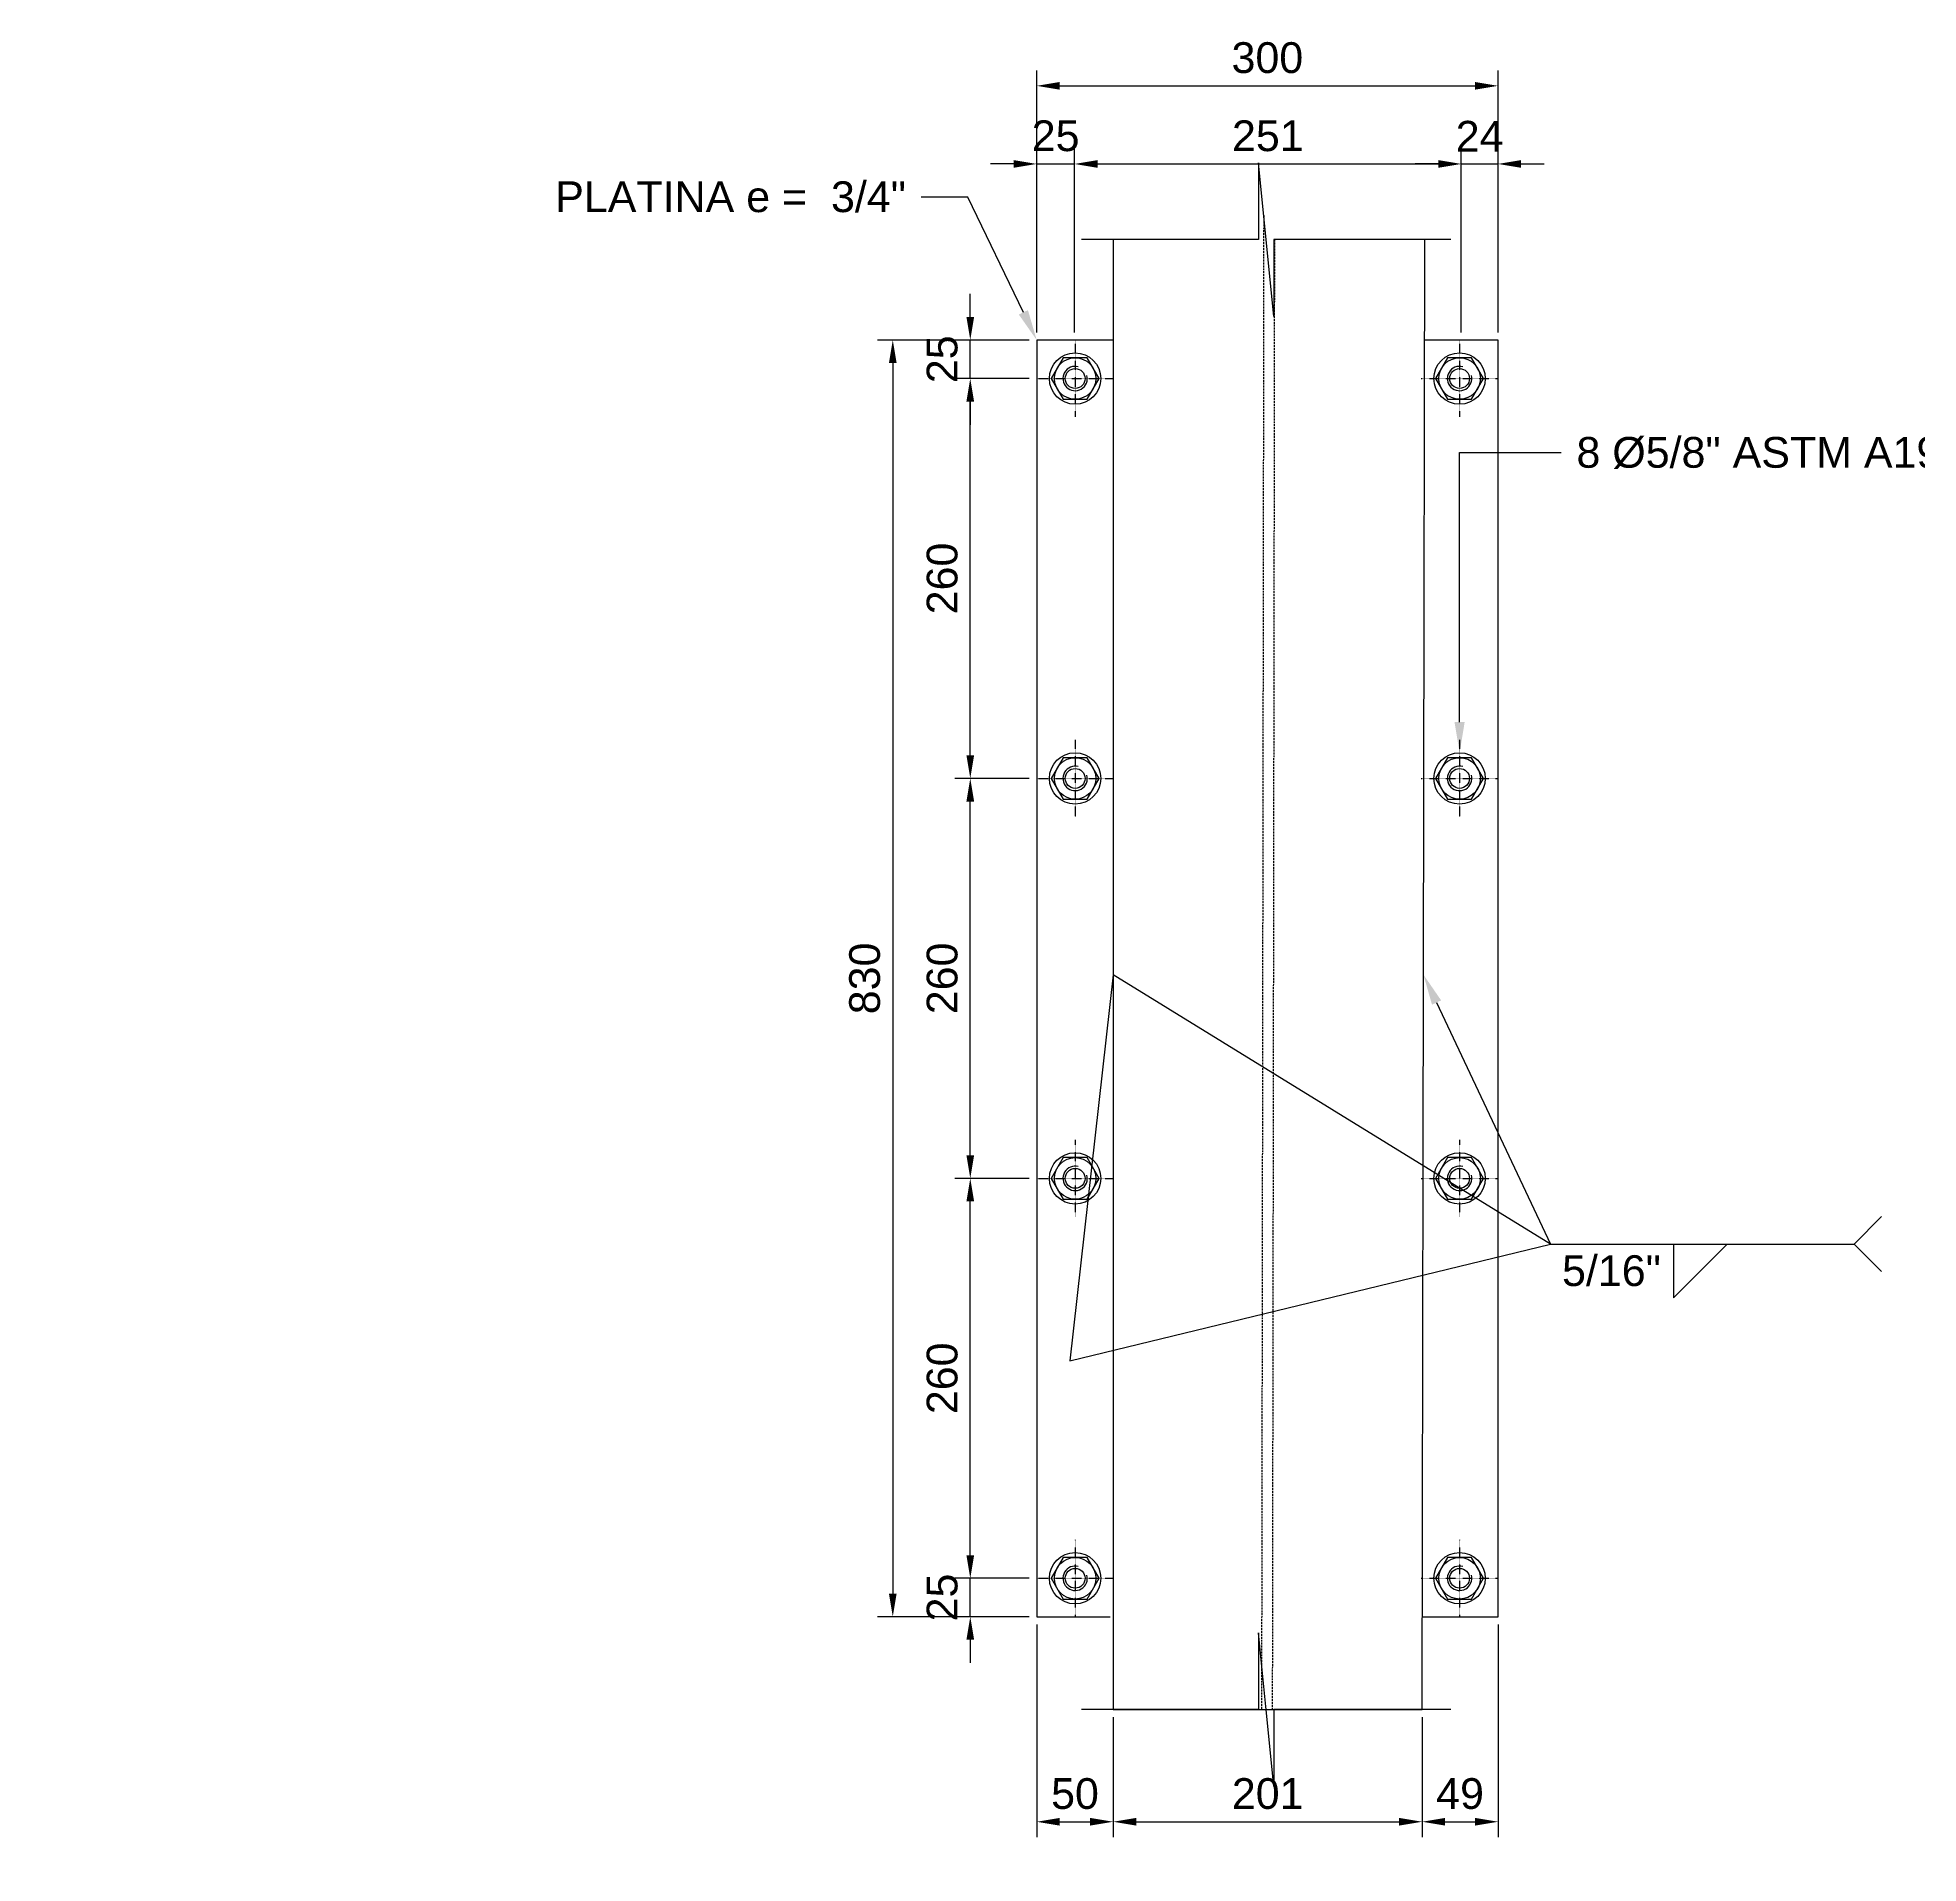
# Model space of a CAD drawing. Header units: millimetres. Extents: x -241278 to 318497, y -110515 to 29234.
# Drawn here: x -31849 to -30626, y -42497 to -41310 of the extents above; entities that cross this region are included whole.
import ezdxf
from ezdxf import colors
from ezdxf.entities.mleader import LeaderData, LeaderLine
from ezdxf.enums import TextEntityAlignment as Align
from ezdxf.math import Vec2, Vec3

# ---------------------------------------------------------------- set-up
doc = ezdxf.new("R2010")
doc.units = ezdxf.units.MM
doc.header["$LTSCALE"] = 0.1
doc.linetypes.add('CENTER', pattern=[2, 1.25, -0.25, 0.25, -0.25])
doc.linetypes.add('HIDDENX2', pattern=[19.05, 12.7, -6.35])
for name, color, linetype in [('EE-CENTROS', 8, 'CENTER'), ('EE-TEXTO 2', 2, 'Continuous'), ('SIM-COTAS', 1, 'Continuous'), ('SIM-OCULTOS', 8, 'HIDDENX2'), ('SIM-PLATINAS', 2, 'Continuous'), ('SIM-W8x31', 54, 'Continuous')]:
    doc.layers.add(name, color=color, linetype=linetype)
doc.styles.add('ARIAL EE', font='arial.ttf')
doc.styles.get("Standard").update_dxf_attribs({"font": 'arial.ttf'})
doc.dimstyles.new('EE 1_STANDAR', dxfattribs={"dimtxt": 2, "dimasz": 1.5, "dimexe": 1, "dimexo": 0.5, "dimgap": 0.8, "dimtad": 1, "dimdec": 0, "dimdsep": 46, "dimtxsty": 'Standard', "dimcen": 0.09, "dimclrd": 256, "dimclre": 256, "dimclrt": 2, "dimadec": 0, "dimazin": 0, "dimtfac": 1, "dimtdec": 0, "dimtix": 1, "dimtmove": 0, "dimatfit": 2, "dimfxl": 1, "dimtolj": 1, "dimlwd": -1, "dimlwe": -1, "dimarcsym": 1})

# ---------------------------------------------------------------- blocks, each defined once
blk = doc.blocks.new('T-5-8')
blk.add_lwpolyline([(-7.8, 13.5), (-15.6, 0), (-7.8, -13.5), (7.8, -13.5), (15.6, 0), (7.8, 13.5)], close=True)
for radius in [16.7, 13.5, 6.44]:
    blk.add_circle((0, 0), radius)
blk.add_arc((0, 0), 7.94, 75, 15)
at = {"layer": 'EE-CENTROS'}
for p, q in [((0, 25), (0, -25)), ((-25, 0), (25, 0))]:
    blk.add_line(p, q, dxfattribs=at)
blk = doc.blocks.new('*D605')
at = {"layer": 'SIM-COTAS', "transparency": 16777216}
for p, q in [((-31203.9, -41506.3), (-31302.5, -41506.3)), ((-31292.5, -41521.3), (-31292.5, -42321.3)), ((-31203.9, -42336.3), (-31302.5, -42336.3))]:
    blk.add_line(p, q, dxfattribs=at)
at = {"layer": 'SIM-COTAS', "linetype": 'Continuous', "transparency": 16777216}
for points in [[(-31295, -41521.3), (-31290, -41521.3), (-31292.5, -41506.3)], [(-31295, -42321.3), (-31290, -42321.3), (-31292.5, -42336.3)]]:
    blk.add_solid(points, dxfattribs=at)
at = {"layer": 'SIM-COTAS', "color": 2, "linetype": 'Continuous', "transparency": 16777216, "insert": (-31310.7, -41921.3), "char_height": 20, "attachment_point": 5, "rotation": 90}
blk.add_mtext('\\A1;830', dxfattribs=at)
blk = doc.blocks.new('*D606')
at = {"layer": 'SIM-COTAS', "transparency": 16777216}
for p, q in [((-31242.1, -42296.3), (-31242.1, -42281.3)), ((-31203.9, -42311.3), (-31252.1, -42311.3)), ((-31242.1, -42336.3), (-31242.1, -42311.3)), ((-31203.9, -42336.3), (-31252.1, -42336.3)), ((-31242.1, -42351.3), (-31242.1, -42366.3))]:
    blk.add_line(p, q, dxfattribs=at)
at = {"layer": 'SIM-COTAS', "linetype": 'Continuous', "transparency": 16777216}
for points in [[(-31244.6, -42296.3), (-31239.6, -42296.3), (-31242.1, -42311.3)], [(-31244.6, -42351.3), (-31239.6, -42351.3), (-31242.1, -42336.3)]]:
    blk.add_solid(points, dxfattribs=at)
at = {"layer": 'SIM-COTAS', "color": 2, "linetype": 'Continuous', "transparency": 16777216, "insert": (-31260.3, -42323.8), "char_height": 20, "attachment_point": 5, "rotation": 90}
blk.add_mtext('\\A1;25', dxfattribs=at)
blk = doc.blocks.new('*D607')
at = {"layer": 'SIM-COTAS', "transparency": 16777216}
for p, q in [((-31203.9, -42051.3), (-31252.1, -42051.3)), ((-31242.1, -42296.3), (-31242.1, -42066.3)), ((-31203.9, -42311.3), (-31252.1, -42311.3))]:
    blk.add_line(p, q, dxfattribs=at)
at = {"layer": 'SIM-COTAS', "linetype": 'Continuous', "transparency": 16777216}
for points in [[(-31244.6, -42066.3), (-31239.6, -42066.3), (-31242.1, -42051.3)], [(-31244.6, -42296.3), (-31239.6, -42296.3), (-31242.1, -42311.3)]]:
    blk.add_solid(points, dxfattribs=at)
at = {"layer": 'SIM-COTAS', "color": 2, "linetype": 'Continuous', "transparency": 16777216, "insert": (-31260.3, -42181.3), "char_height": 20, "attachment_point": 5, "rotation": 90}
blk.add_mtext('\\A1;260', dxfattribs=at)
blk = doc.blocks.new('*D608')
at = {"layer": 'SIM-COTAS', "transparency": 16777216}
for p, q in [((-31203.9, -41791.3), (-31252.1, -41791.3)), ((-31242.1, -42036.3), (-31242.1, -41806.3)), ((-31203.9, -42051.3), (-31252.1, -42051.3))]:
    blk.add_line(p, q, dxfattribs=at)
at = {"layer": 'SIM-COTAS', "linetype": 'Continuous', "transparency": 16777216}
for points in [[(-31244.6, -41806.3), (-31239.6, -41806.3), (-31242.1, -41791.3)], [(-31244.6, -42036.3), (-31239.6, -42036.3), (-31242.1, -42051.3)]]:
    blk.add_solid(points, dxfattribs=at)
at = {"layer": 'SIM-COTAS', "color": 2, "linetype": 'Continuous', "transparency": 16777216, "insert": (-31260.3, -41921.3), "char_height": 20, "attachment_point": 5, "rotation": 90}
blk.add_mtext('\\A1;260', dxfattribs=at)
blk = doc.blocks.new('*D609')
at = {"layer": 'SIM-COTAS', "transparency": 16777216}
for p, q in [((-31203.9, -41531.3), (-31252.1, -41531.3)), ((-31242.1, -41776.3), (-31242.1, -41546.3)), ((-31203.9, -41791.3), (-31252.1, -41791.3))]:
    blk.add_line(p, q, dxfattribs=at)
at = {"layer": 'SIM-COTAS', "linetype": 'Continuous', "transparency": 16777216}
for points in [[(-31244.6, -41546.3), (-31239.6, -41546.3), (-31242.1, -41531.3)], [(-31244.6, -41776.3), (-31239.6, -41776.3), (-31242.1, -41791.3)]]:
    blk.add_solid(points, dxfattribs=at)
at = {"layer": 'SIM-COTAS', "color": 2, "linetype": 'Continuous', "transparency": 16777216, "insert": (-31260.3, -41661.3), "char_height": 20, "attachment_point": 5, "rotation": 90}
blk.add_mtext('\\A1;260', dxfattribs=at)
blk = doc.blocks.new('*D610')
at = {"layer": 'SIM-COTAS', "transparency": 16777216}
for p, q in [((-31242.1, -41491.3), (-31242.1, -41476.3)), ((-31203.9, -41506.3), (-31252.1, -41506.3)), ((-31242.1, -41531.3), (-31242.1, -41506.3)), ((-31203.9, -41531.3), (-31252.1, -41531.3)), ((-31242.1, -41546.3), (-31242.1, -41561.3))]:
    blk.add_line(p, q, dxfattribs=at)
at = {"layer": 'SIM-COTAS', "linetype": 'Continuous', "transparency": 16777216}
for points in [[(-31244.6, -41491.3), (-31239.6, -41491.3), (-31242.1, -41506.3)], [(-31244.6, -41546.3), (-31239.6, -41546.3), (-31242.1, -41531.3)]]:
    blk.add_solid(points, dxfattribs=at)
at = {"layer": 'SIM-COTAS', "color": 2, "linetype": 'Continuous', "transparency": 16777216, "insert": (-31260.3, -41518.8), "char_height": 20, "attachment_point": 5, "rotation": 90}
blk.add_mtext('\\A1;25', dxfattribs=at)
blk = doc.blocks.new('*D611')
at = {"layer": 'SIM-COTAS', "transparency": 16777216}
for p, q in [((-31198.9, -41501.3), (-31198.9, -41331)), ((-30898.9, -41501.3), (-30898.9, -41331)), ((-31183.9, -41341), (-30913.9, -41341))]:
    blk.add_line(p, q, dxfattribs=at)
at = {"layer": 'SIM-COTAS', "linetype": 'Continuous', "transparency": 16777216}
for points in [[(-31183.9, -41338.5), (-31183.9, -41343.5), (-31198.9, -41341)], [(-30913.9, -41338.5), (-30913.9, -41343.5), (-30898.9, -41341)]]:
    blk.add_solid(points, dxfattribs=at)
at = {"layer": 'SIM-COTAS', "color": 2, "linetype": 'Continuous', "transparency": 16777216, "insert": (-31048.9, -41322.8), "char_height": 20, "attachment_point": 5}
blk.add_mtext('\\A1;300', dxfattribs=at)
blk = doc.blocks.new('*D612')
at = {"layer": 'SIM-COTAS', "transparency": 16777216}
for p, q in [((-31198.9, -41501.3), (-31198.9, -41381.8)), ((-31174.3, -41501.3), (-31174.3, -41381.8)), ((-31213.9, -41391.8), (-31228.9, -41391.8)), ((-31198.9, -41391.8), (-31174.3, -41391.8)), ((-31159.3, -41391.8), (-31144.3, -41391.8))]:
    blk.add_line(p, q, dxfattribs=at)
at = {"layer": 'SIM-COTAS', "linetype": 'Continuous', "transparency": 16777216}
for points in [[(-31213.9, -41389.3), (-31213.9, -41394.3), (-31198.9, -41391.8)], [(-31159.3, -41389.3), (-31159.3, -41394.3), (-31174.3, -41391.8)]]:
    blk.add_solid(points, dxfattribs=at)
at = {"layer": 'SIM-COTAS', "color": 2, "linetype": 'Continuous', "transparency": 16777216, "insert": (-31186.6, -41373.6), "char_height": 20, "attachment_point": 5}
blk.add_mtext('\\A1;25', dxfattribs=at)
blk = doc.blocks.new('*D613')
at = {"layer": 'SIM-COTAS', "transparency": 16777216}
for p, q in [((-31174.3, -41501.3), (-31174.3, -41381.8)), ((-30922.8, -41501.3), (-30922.8, -41381.8)), ((-31159.3, -41391.8), (-30937.8, -41391.8))]:
    blk.add_line(p, q, dxfattribs=at)
at = {"layer": 'SIM-COTAS', "linetype": 'Continuous', "transparency": 16777216}
for points in [[(-31159.3, -41389.3), (-31159.3, -41394.3), (-31174.3, -41391.8)], [(-30937.8, -41389.3), (-30937.8, -41394.3), (-30922.8, -41391.8)]]:
    blk.add_solid(points, dxfattribs=at)
at = {"layer": 'SIM-COTAS', "color": 2, "linetype": 'Continuous', "transparency": 16777216, "insert": (-31048.6, -41373.6), "char_height": 20, "attachment_point": 5}
blk.add_mtext('\\A1;251', dxfattribs=at)
blk = doc.blocks.new('*D614')
at = {"layer": 'SIM-COTAS', "transparency": 16777216}
for p, q in [((-30922.8, -41501.3), (-30922.8, -41381.8)), ((-30898.9, -41501.3), (-30898.9, -41381.8)), ((-30937.8, -41391.8), (-30952.8, -41391.8)), ((-30922.8, -41391.8), (-30898.9, -41391.8)), ((-30883.9, -41391.8), (-30868.9, -41391.8))]:
    blk.add_line(p, q, dxfattribs=at)
at = {"layer": 'SIM-COTAS', "linetype": 'Continuous', "transparency": 16777216}
for points in [[(-30937.8, -41389.3), (-30937.8, -41394.3), (-30922.8, -41391.8)], [(-30883.9, -41389.3), (-30883.9, -41394.3), (-30898.9, -41391.8)]]:
    blk.add_solid(points, dxfattribs=at)
at = {"layer": 'SIM-COTAS', "color": 2, "linetype": 'Continuous', "transparency": 16777216, "insert": (-30910.9, -41373.8), "char_height": 20, "attachment_point": 5}
blk.add_mtext('\\A1;24', dxfattribs=at)
blk = doc.blocks.new('*D615')
at = {"layer": 'SIM-COTAS', "transparency": 16777216}
for p, q in [((-31198.9, -42341.3), (-31198.9, -42479.6)), ((-31149.2, -42401.7), (-31149.2, -42479.6)), ((-31183.9, -42469.6), (-31164.2, -42469.6))]:
    blk.add_line(p, q, dxfattribs=at)
at = {"layer": 'SIM-COTAS', "linetype": 'Continuous', "transparency": 16777216}
for points in [[(-31183.9, -42467.1), (-31183.9, -42472.1), (-31198.9, -42469.6)], [(-31164.2, -42467.1), (-31164.2, -42472.1), (-31149.2, -42469.6)]]:
    blk.add_solid(points, dxfattribs=at)
at = {"layer": 'SIM-COTAS', "color": 2, "linetype": 'Continuous', "transparency": 16777216, "insert": (-31174, -42451.4), "char_height": 20, "attachment_point": 5}
blk.add_mtext('\\A1;50', dxfattribs=at)
blk = doc.blocks.new('*D616')
at = {"layer": 'SIM-COTAS', "transparency": 16777216}
for p, q in [((-31149.2, -42401.7), (-31149.2, -42479.6)), ((-30948.3, -42401.7), (-30948.3, -42479.6)), ((-31134.2, -42469.6), (-30963.3, -42469.6))]:
    blk.add_line(p, q, dxfattribs=at)
at = {"layer": 'SIM-COTAS', "linetype": 'Continuous', "transparency": 16777216}
for points in [[(-31134.2, -42467.1), (-31134.2, -42472.1), (-31149.2, -42469.6)], [(-30963.3, -42467.1), (-30963.3, -42472.1), (-30948.3, -42469.6)]]:
    blk.add_solid(points, dxfattribs=at)
at = {"layer": 'SIM-COTAS', "color": 2, "linetype": 'Continuous', "transparency": 16777216, "insert": (-31048.7, -42451.4), "char_height": 20, "attachment_point": 5}
blk.add_mtext('\\A1;201', dxfattribs=at)
blk = doc.blocks.new('*D617')
at = {"layer": 'SIM-COTAS', "transparency": 16777216}
for p, q in [((-30898.9, -42341.3), (-30898.9, -42479.6)), ((-30948.3, -42401.7), (-30948.3, -42479.6)), ((-30933.3, -42469.6), (-30913.9, -42469.6))]:
    blk.add_line(p, q, dxfattribs=at)
at = {"layer": 'SIM-COTAS', "linetype": 'Continuous', "transparency": 16777216}
for points in [[(-30933.3, -42467.1), (-30933.3, -42472.1), (-30948.3, -42469.6)], [(-30913.9, -42467.1), (-30913.9, -42472.1), (-30898.9, -42469.6)]]:
    blk.add_solid(points, dxfattribs=at)
at = {"layer": 'SIM-COTAS', "color": 2, "linetype": 'Continuous', "transparency": 16777216, "insert": (-30923.6, -42451.4), "char_height": 20, "attachment_point": 5}
blk.add_mtext('\\A1;49', dxfattribs=at)
blk = doc.blocks.new('AWS-FILL-IZQ')
at = {"transparency": 16777216}
for p, q in [((20, 0), (21.78, 1.78)), ((8.25, -3.5), (11.75, 0)), ((8.25, 0), (8.25, -3.5)), ((8.25, 0), (20, 0)), ((20, 0), (21.78, -1.78))]:
    blk.add_line(p, q, dxfattribs=at)
at = {"layer": 'EE-TEXTO 2', "color": 2, "transparency": 16777216, "style": 'ARIAL EE'}
for tag, p, flags in [('OBSERVACION', (22.3, -1.07), 4), ('DE-TANTO-CADA-TANTO', (12.07, -2.68), 12)]:
    blk.add_attdef(tag, p, '', height=2, dxfattribs=dict(at, flags=flags))
at = {"layer": 'EE-TEXTO 2', "color": 2, "transparency": 16777216, "style": 'ARIAL EE', "flags": 12}
blk.add_attdef('VALOR_SOLDADURA', text='', height=2, dxfattribs=at).set_placement((7.44, -2.73), align=Align.RIGHT)

msp = doc.modelspace()

# ---------------------------------------------------------------- linework, layer by layer
at = {"layer": 'SIM-COTAS'}
msp.add_lwpolyline([(-30929.7, -41441), (-31044.7, -41441), (-31044.7, -41491), (-31054.7, -41391), (-31054.7, -41441), (-31169.7, -41441)], dxfattribs=at)

# ---------------------------------------------------------------- block references
for p in [(-31173.9, -41531.3), (-30923.9, -41531.3), (-31173.9, -42051.3), (-30923.9, -42051.3), (-31173.9, -42311.3)]:
    msp.add_blockref('T-5-8', p)

# ---------------------------------------------------------------- dimensions: what is measured, and where the dimension line sits
at = {"layer": 'SIM-COTAS', "linetype": 'Continuous'}
for base, p1, p2, picture, middle in [((-30898.9, -41341), (-31198.9, -41506.3), (-30898.9, -41506.3), '*D611', (-31048.9, -41322.8)), ((-31174.3, -41391.8), (-31198.9, -41506.3), (-31174.3, -41506.3), '*D612', (-31186.6, -41373.6)), ((-30922.8023, -41391.8327), (-31174.3022, -41506.3417), (-30922.8023, -41506.3417), '*D613', (-31048.5523, -41373.6213)), ((-30898.9, -41391.8), (-30922.8, -41506.3), (-30898.9, -41506.3), '*D614', (-30910.9, -41373.8))]:
    dim = msp.add_linear_dim(base=base, p1=p1, p2=p2, dimstyle='EE 1_STANDAR', dxfattribs=at)
    dim.commit()
    dim.dimension.update_dxf_attribs({"geometry": picture, "text_midpoint": middle})
for base, p1, p2, picture, middle in [((-31242.1, -41506.3), (-31198.9, -41531.3), (-31198.9, -41506.3), '*D610', (-31260.3, -41518.8)), ((-31242.1, -42051.3), (-31198.9, -42311.3), (-31198.9, -42051.3), '*D607', (-31260.3, -42181.3))]:
    dim = msp.add_linear_dim(base=base, p1=p1, p2=p2, angle=90, dimstyle='EE 1_STANDAR', dxfattribs=at)
    dim.commit()
    dim.dimension.update_dxf_attribs({"geometry": picture, "text_midpoint": middle})

# ---------------------------------------------------------------- leaders
ml = msp.add_multileader_mtext('Standard', dxfattribs=at)
ml.set_content('\\A1;{\\C2;W 16X31}', color=256)
ml.set_leader_properties()
ml.build(insert=Vec2(0, 0))
ml.multileader.update_dxf_attribs({"dogleg_length": 0.0025, "arrow_head_size": 20, "scale": 10})
ctx = ml.context
ctx.base_point, ctx.scale, ctx.char_height, ctx.arrow_head_size, ctx.landing_gap_size, ctx.plane_origin = Vec3(-30321.4, -41834.9), 10, 20, 20, 10, Vec3(-59688.1, -35467.5)
ctx.text_align_type = 2
notes = []
notes.append((ctx, [(1, (1, 1, 0), (-30161.6, -41834.9), (-1, 0), 30.4, [(0, [(-30161.6, -41905.4)], 0, [])])]))
ctx.mtext.insert, ctx.mtext.width, ctx.mtext.defined_height, ctx.mtext.alignment, ctx.mtext.flow_direction = Vec3(-30201.9, -41824.7), 120.25, 84.6, 3, 5
ctx.mtext.has_bg_fill, ctx.mtext.bg_color, ctx.mtext.bg_scale_factor, ctx.mtext.bg_transparency, ctx.mtext.use_window_bg_color = 1, -1027028792, 1.5, 0, 1
ml = msp.add_multileader_mtext('Standard', dxfattribs=at)
ml.set_content('\\A1;{\\C2;VIGA ARMADATIPO 1}', color=256)
ml.set_leader_properties()
ml.build(insert=Vec2(0, 0))
ml.multileader.update_dxf_attribs({"dogleg_length": 0.0025, "arrow_head_size": 20, "scale": 10})
ctx = ml.context
ctx.base_point, ctx.scale, ctx.char_height, ctx.arrow_head_size, ctx.landing_gap_size, ctx.plane_origin = Vec3(-29198.7, -42192.7), 10, 20, 20, 10, Vec3(-58491.3, -35861.4)
ctx.text_align_type = 2
notes.append((ctx, [(1, (1, 1, 0), (-28964.8, -42192.7), (-1, 0), 30.4, [(0, [(-28964.8, -42299.3)], 0, [])])]))
ctx.mtext.insert, ctx.mtext.width, ctx.mtext.defined_height, ctx.mtext.alignment, ctx.mtext.flow_direction = Vec3(-29005.2, -42182.7), 195.489, 84.6, 3, 5
ctx.mtext.has_bg_fill, ctx.mtext.bg_color, ctx.mtext.bg_scale_factor, ctx.mtext.bg_transparency, ctx.mtext.use_window_bg_color = 1, -1027028792, 1.5, 0, 1
ml = msp.add_multileader_mtext('Standard', dxfattribs=at)
ml.set_content('\\A1;{\\C2;PLATINA e = 1/4"}', color=256)
ml.set_leader_properties()
ml.build(insert=Vec2(0, 0))
ml.multileader.update_dxf_attribs({"dogleg_length": 0.0025, "arrow_head_size": 20, "scale": 10})
ctx = ml.context
ctx.base_point, ctx.scale, ctx.char_height, ctx.arrow_head_size, ctx.landing_gap_size, ctx.plane_origin = Vec3(-30227, -42375.1), 10, 20, 20, 10, Vec3(-59556, -35990.1)
ctx.text_align_type = 2
notes.append((ctx, [(1, (1, 1, 0), (-30062.3, -42375.1), (-1, 0), 30.4, [(0, [(-29985.1, -42496.7)], 0, [])])]))
ctx.mtext.insert, ctx.mtext.width, ctx.mtext.defined_height, ctx.mtext.alignment, ctx.mtext.flow_direction = Vec3(-30102.7, -42364.9), 94.269, 56.3, 3, 5
ctx.mtext.has_bg_fill, ctx.mtext.bg_color, ctx.mtext.bg_scale_factor, ctx.mtext.bg_transparency, ctx.mtext.use_window_bg_color = 1, -1027028792, 1.5, 0, 1
for ctx, leaders in notes:
    for number, flags, end, landing, length, lines in leaders:
        leader = LeaderData()
        leader.index, (leader.has_last_leader_line, leader.has_dogleg_vector, leader.attachment_direction) = number, flags
        leader.last_leader_point, leader.dogleg_vector, leader.dogleg_length = Vec3(end), Vec3(landing), length
        for number, points, colour, breaks in lines:
            line = LeaderLine()
            line.index, line.vertices, line.color, line.breaks = number, Vec3.list(points), colors.encode_raw_color(colour), breaks
            leader.lines.append(line)
        ctx.leaders.append(leader)

# ---------------------------------------------------------------- next in the draw order: block references
msp.add_blockref('T-5-8', (-30923.9, -42311.3))

# ---------------------------------------------------------------- next in the draw order: leaders
ml = msp.add_multileader_mtext('Standard', dxfattribs=at)
ml.set_content('{\\C2;4 %%C5/8" ASTM A193 GR B7 PASANTES}', color=256)
ml.set_leader_properties()
ml.build(insert=Vec2(0, 0))
ml.multileader.update_dxf_attribs({"dogleg_length": 0.0025, "arrow_head_size": 20, "scale": 10})
ctx = ml.context
ctx.base_point, ctx.scale, ctx.char_height, ctx.arrow_head_size, ctx.landing_gap_size, ctx.plane_origin = Vec3(-30200.8, -41723.6), 10, 20, 20, 10, Vec3(-59477, -35442.3)
ctx.text_align_type = 2
notes = []
notes.append((ctx, [(1, (1, 1, 0), (-29973.8, -41723.6), (-1, 0), 30.4, [(0, [(-29941.8, -41867.5)], 0, [])])]))
ctx.mtext.insert, ctx.mtext.width, ctx.mtext.defined_height, ctx.mtext.alignment, ctx.mtext.flow_direction = Vec3(-30014.1, -41713.4), 180.304, 84.6, 3, 5
ctx.mtext.has_bg_fill, ctx.mtext.bg_color, ctx.mtext.bg_scale_factor, ctx.mtext.bg_transparency, ctx.mtext.use_window_bg_color = 1, -1027028792, 1.5, 0, 1
at = {"layer": 'SIM-COTAS'}
ml = msp.add_multileader_block('Standard', dxfattribs=at)
ml.set_content('AWS-FILL-IZQ', color=256, scale=10)
ml.set_attribute('VALOR_SOLDADURA', '5/16"', width=0)
ml.set_attribute('DE-TANTO-CADA-TANTO', '', width=0)
ml.set_attribute('OBSERVACION', '', width=0)
ml.set_leader_properties(color=256)
ml.build(insert=Vec2(0, 0))
ml.multileader.update_dxf_attribs({"arrow_head_size": 20, "scale": 10, "block_connection_type": 1})
ctx = ml.context
ctx.base_point, ctx.scale, ctx.char_height, ctx.arrow_head_size, ctx.landing_gap_size, ctx.plane_origin = Vec3(-30784.9, -42094), 10, 40, 20, 20, Vec3(-30099.6, -42099.1)
ctx.attachment_type = 1
notes.append((ctx, [(0, (1, 1, 0), (-30864.9, -42094), (1, 0), 80, [(0, [(-30947.4, -41918.9), (-30864.9, -42094), (-31149.2, -41918.9), (-31177.4, -42170)], 0, [])])]))
ctx.block.insert = Vec3(-30867.4, -42094)
at = {"layer": 'SIM-COTAS', "linetype": 'Continuous'}
ml = msp.add_multileader_mtext('Standard', dxfattribs=at)
ml.set_content('\\A1;{\\C2;W 16X31}', color=256)
ml.set_leader_properties()
ml.build(insert=Vec2(0, 0))
ml.multileader.update_dxf_attribs({"dogleg_length": 0.0025, "arrow_head_size": 20, "scale": 10})
ctx = ml.context
ctx.base_point, ctx.scale, ctx.char_height, ctx.arrow_head_size, ctx.landing_gap_size, ctx.plane_origin = Vec3(-30407.9, -42375.8), 10, 20, 20, 10, Vec3(-59774.6, -36012.2)
ctx.text_align_type = 2
notes.append((ctx, [(1, (1, 1, 0), (-30248.1, -42375.8), (-1, 0), 30.4, [(0, [(-30248.1, -42450.2)], 0, [])])]))
ctx.mtext.insert, ctx.mtext.width, ctx.mtext.defined_height, ctx.mtext.alignment, ctx.mtext.flow_direction = Vec3(-30288.5, -42365.6), 120.25, 84.6, 3, 5
ctx.mtext.has_bg_fill, ctx.mtext.bg_color, ctx.mtext.bg_scale_factor, ctx.mtext.bg_transparency, ctx.mtext.use_window_bg_color = 1, -1027028792, 1.5, 0, 1
for ctx, leaders in notes:
    for number, flags, end, landing, length, lines in leaders:
        leader = LeaderData()
        leader.index, (leader.has_last_leader_line, leader.has_dogleg_vector, leader.attachment_direction) = number, flags
        leader.last_leader_point, leader.dogleg_vector, leader.dogleg_length = Vec3(end), Vec3(landing), length
        for number, points, colour, breaks in lines:
            line = LeaderLine()
            line.index, line.vertices, line.color, line.breaks = number, Vec3.list(points), colors.encode_raw_color(colour), breaks
            leader.lines.append(line)
        ctx.leaders.append(leader)

# ---------------------------------------------------------------- next in the draw order: linework, layer by layer
at = {"layer": 'SIM-COTAS'}
msp.add_lwpolyline([(-30929.7, -42396.7), (-31044.7, -42396.7), (-31044.7, -42446.7), (-31054.7, -42346.7), (-31054.7, -42396.7), (-31169.7, -42396.7)], dxfattribs=at)
at = {"layer": 'SIM-OCULTOS'}
msp.add_lwpolyline([(-31051.3, -41425.4), (-31052.7, -42396.7), (-31045.5, -42396.7), (-31044.1, -41441)], dxfattribs=at)
at = {"layer": 'SIM-PLATINAS'}
msp.add_lwpolyline([(-31149.7, -41506.3), (-31198.9, -41506.3), (-31198.9, -42336.3), (-31151.1, -42336.3)], dxfattribs=at)

# ---------------------------------------------------------------- next in the draw order: block references
for p in [(-31173.9, -41791.3), (-30923.9, -41791.3)]:
    msp.add_blockref('T-5-8', p)

# ---------------------------------------------------------------- next in the draw order: dimensions: what is measured, and where the dimension line sits
at = {"layer": 'SIM-COTAS', "linetype": 'Continuous'}
for base, p1, p2, picture, middle in [((-31292.5, -42336.3), (-31198.9, -41506.3), (-31198.9, -42336.3), '*D605', (-31310.7, -41921.3)), ((-31242.1, -41531.3), (-31198.9, -41791.3), (-31198.9, -41531.3), '*D609', (-31260.3, -41661.3)), ((-31242.1, -41791.3), (-31198.9, -42051.3), (-31198.9, -41791.3), '*D608', (-31260.3, -41921.3)), ((-31242.1, -42311.3), (-31198.9, -42336.3), (-31198.9, -42311.3), '*D606', (-31260.3, -42323.8))]:
    dim = msp.add_linear_dim(base=base, p1=p1, p2=p2, angle=90, dimstyle='EE 1_STANDAR', dxfattribs=at)
    dim.commit()
    dim.dimension.update_dxf_attribs({"geometry": picture, "text_midpoint": middle})
for base, p1, p2, picture, middle in [((-31149.2, -42469.6), (-31198.9, -42336.3), (-31149.2, -42396.7), '*D615', (-31174, -42451.4)), ((-30898.9, -42469.6), (-30948.3, -42396.7), (-30898.9, -42336.3), '*D617', (-30923.6, -42451.4)), ((-30948.3, -42469.6), (-31149.2, -42396.7), (-30948.3, -42396.7), '*D616', (-31048.7, -42451.4))]:
    dim = msp.add_linear_dim(base=base, p1=p1, p2=p2, dimstyle='EE 1_STANDAR', dxfattribs=at)
    dim.commit()
    dim.dimension.update_dxf_attribs({"geometry": picture, "text_midpoint": middle})

# ---------------------------------------------------------------- next in the draw order: leaders
ml = msp.add_multileader_mtext('Standard', dxfattribs=at)
ml.set_content('\\A1;{\\C2;VIGA ARMADATIPO 1}', color=256)
ml.set_leader_properties()
ml.build(insert=Vec2(0, 0))
ml.multileader.update_dxf_attribs({"dogleg_length": 0.0025, "arrow_head_size": 20, "scale": 10})
ctx = ml.context
ctx.base_point, ctx.scale, ctx.char_height, ctx.arrow_head_size, ctx.landing_gap_size, ctx.plane_origin = Vec3(-29169.8, -41644), 10, 20, 20, 10, Vec3(-58462.4, -35287.1)
ctx.text_align_type = 2
notes = []
notes.append((ctx, [(1, (1, 1, 0), (-28935.9, -41644), (-1, 0), 30.4, [(0, [(-28935.9, -41725.1)], 0, [])])]))
ctx.mtext.insert, ctx.mtext.width, ctx.mtext.defined_height, ctx.mtext.alignment, ctx.mtext.flow_direction = Vec3(-28976.3, -41634), 195.489, 84.6, 3, 5
ctx.mtext.has_bg_fill, ctx.mtext.bg_color, ctx.mtext.bg_scale_factor, ctx.mtext.bg_transparency, ctx.mtext.use_window_bg_color = 1, -1027028792, 1.5, 0, 1
for ctx, leaders in notes:
    for number, flags, end, landing, length, lines in leaders:
        leader = LeaderData()
        leader.index, (leader.has_last_leader_line, leader.has_dogleg_vector, leader.attachment_direction) = number, flags
        leader.last_leader_point, leader.dogleg_vector, leader.dogleg_length = Vec3(end), Vec3(landing), length
        for number, points, colour, breaks in lines:
            line = LeaderLine()
            line.index, line.vertices, line.color, line.breaks = number, Vec3.list(points), colors.encode_raw_color(colour), breaks
            leader.lines.append(line)
        ctx.leaders.append(leader)

# ---------------------------------------------------------------- next in the draw order: linework, layer by layer
at = {"layer": 'SIM-PLATINAS'}
msp.add_lwpolyline([(-30948.1, -42336.3), (-30898.9, -42336.3), (-30898.9, -41506.3), (-30946.7, -41506.3)], dxfattribs=at)
at = {"layer": 'SIM-W8x31'}
msp.add_lwpolyline([(-31149.2, -41441), (-31149.2, -42396.7), (-30948.3, -42396.7), (-30946.6, -41441)], dxfattribs=at)

# ---------------------------------------------------------------- next in the draw order: leaders
at = {"layer": 'SIM-COTAS', "linetype": 'Continuous'}
ml = msp.add_multileader_mtext('Standard', dxfattribs=at)
ml.set_content('\\A1;{\\C2;PLATINA e =  3/4"}', color=256)
ml.set_leader_properties()
ml.build(insert=Vec2(0, 0))
ml.multileader.update_dxf_attribs({"dogleg_length": 0.0025, "arrow_head_size": 20, "scale": 10})
ctx = ml.context
ctx.base_point, ctx.scale, ctx.char_height, ctx.arrow_head_size, ctx.landing_gap_size, ctx.plane_origin = Vec3(-31408.3, -41413.3), 10, 20, 20, 10, Vec3(-60770.1, -35029.7)
ctx.text_align_type = 2
notes = []
notes.append((ctx, [(1, (1, 1, 0), (-31243.6, -41413.3), (-1, 0), 30.4, [(0, [(-31198.9, -41506.3)], 0, [])])]))
ctx.mtext.insert, ctx.mtext.width, ctx.mtext.defined_height, ctx.mtext.alignment, ctx.mtext.flow_direction = Vec3(-31283.9, -41403.1), 120.25, 84.6, 3, 5
ctx.mtext.has_bg_fill, ctx.mtext.bg_color, ctx.mtext.bg_scale_factor, ctx.mtext.bg_transparency, ctx.mtext.use_window_bg_color = 1, -1027028792, 1.5, 0, 1
for ctx, leaders in notes:
    for number, flags, end, landing, length, lines in leaders:
        leader = LeaderData()
        leader.index, (leader.has_last_leader_line, leader.has_dogleg_vector, leader.attachment_direction) = number, flags
        leader.last_leader_point, leader.dogleg_vector, leader.dogleg_length = Vec3(end), Vec3(landing), length
        for number, points, colour, breaks in lines:
            line = LeaderLine()
            line.index, line.vertices, line.color, line.breaks = number, Vec3.list(points), colors.encode_raw_color(colour), breaks
            leader.lines.append(line)
        ctx.leaders.append(leader)

# ---------------------------------------------------------------- next in the draw order: leaders
ml = msp.add_multileader_mtext('Standard', dxfattribs=at)
ml.set_content('{\\C2;8 %%C5/8" ASTM A193 GR B7 ANCLAR 250mm AL CONCRETO CON HIT RE-500}', color=256)
ml.set_leader_properties()
ml.build(insert=Vec2(0, 0))
ml.multileader.update_dxf_attribs({"dogleg_length": 0.0025, "arrow_head_size": 20, "scale": 10})
ctx = ml.context
ctx.base_point, ctx.scale, ctx.char_height, ctx.arrow_head_size, ctx.landing_gap_size, ctx.plane_origin = Vec3(-30857.9, -41579.5), 10, 20, 20, 10, Vec3(-60616.1, -35806.3)
notes = []
notes.append((ctx, [(0, (1, 1, 0), (-30923.9, -41579.5), (1, 0), 66, [(0, [(-30923.9, -41774.7)], 0, [])])]))
ctx.mtext.insert, ctx.mtext.width, ctx.mtext.defined_height, ctx.mtext.flow_direction = Vec3(-30847.9, -41569.3), 346.265, 85.6, 5
ctx.mtext.has_bg_fill, ctx.mtext.bg_color, ctx.mtext.bg_scale_factor, ctx.mtext.bg_transparency, ctx.mtext.use_window_bg_color = 1, -1027028792, 1.5, 0, 1
for ctx, leaders in notes:
    for number, flags, end, landing, length, lines in leaders:
        leader = LeaderData()
        leader.index, (leader.has_last_leader_line, leader.has_dogleg_vector, leader.attachment_direction) = number, flags
        leader.last_leader_point, leader.dogleg_vector, leader.dogleg_length = Vec3(end), Vec3(landing), length
        for number, points, colour, breaks in lines:
            line = LeaderLine()
            line.index, line.vertices, line.color, line.breaks = number, Vec3.list(points), colors.encode_raw_color(colour), breaks
            leader.lines.append(line)
        ctx.leaders.append(leader)

doc.saveas('drawing.dxf')
